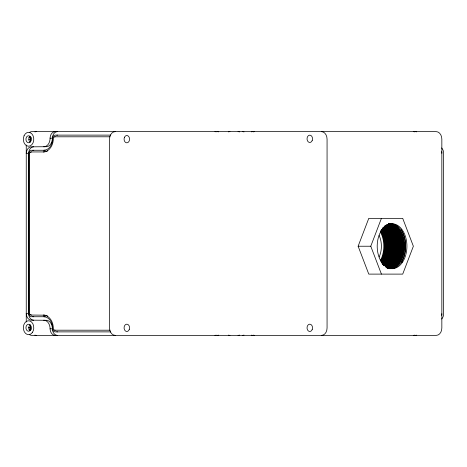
<?xml version="1.0" encoding="UTF-8"?>
<svg xmlns="http://www.w3.org/2000/svg" width="467" height="467" viewBox="0 0 467 467"><rect width="100%" height="100%" fill="white"/><g stroke="black" fill="none" stroke-linecap="round" stroke-linejoin="round"><path stroke-width="0.7" d="M33.682 320.21L33.087 320.158A6.964 5.225 -90 0 1 28.592 314.163L28.592 152.837A6.964 5.225 90 0 1 33.087 146.842L33.682 146.79M30.711 140.736L30.904 137.304L28.995 137.304M441.84 313.707L441.8 314.489A6.853 5.143 -90 0 1 441.671 315.371M385.771 230.342A22.469 14.856 90 0 1 388.135 257.463L385.812 262.11L383.6 264.661C392.373 254.748 392.414 237.674 383.576 227.791M383.751 265.233C393.156 255.175 393.179 237.359 383.804 227.271M392.21 265.682C401.935 255.712 401.935 236.734 392.21 226.764C403.068 237.621 402.268 260.236 388.626 267.924M389.262 267.924C403.879 259.605 403.879 232.84 389.262 224.516C404.27 232.659 404.329 261.829 387.867 268.181M30.886 141.075A6.952 5.219 90 0 1 30.711 139.277L30.886 137.473L28.977 137.473M358.131 246.232L368.778 218.346L402.712 218.346L413.359 246.232L402.712 274.111L368.778 274.111L358.131 246.232L370.775 246.232L381.416 274.111M370.775 246.232L381.416 218.346M386.869 257.463L384.545 262.11L382.788 264.153L384.545 262.11L386.909 257.457L388.801 257.457M383.039 227.657A22.469 14.856 -90 0 1 385.176 230.336A22.469 14.856 90 0 1 387.54 257.457L385.176 262.11L382.981 264.661M387.54 257.457L385.176 262.11L382.969 264.661M382.374 263.137L383.244 262.115L383.915 262.115A22.469 14.856 -90 0 0 382.671 228.667M382.403 263.137L383.284 262.115A22.469 14.856 -90 0 0 383.284 230.342A22.469 14.856 90 0 0 382.467 229.204M383.518 265.233L384.901 263.896M389.747 268.437L392.309 267.924A22.469 14.856 -90 0 0 403.325 246.22A22.469 14.856 -90 0 0 392.309 224.516L389.104 223.88M55.077 131.641L54.499 131.694A6.795 5.096 90 0 0 50.109 137.543L50.01 139.522A8.353 6.264 90 0 1 44.622 146.708L43.717 146.79M57.377 131.641L56.799 131.694A6.795 5.096 90 0 0 52.409 137.543L52.31 139.522A8.353 6.264 -90 0 1 46.916 146.708L30.787 146.842A6.964 5.225 90 0 0 26.292 152.837L26.251 153.631L28.551 153.631M55.205 136.79L55.001 136.808A1.64 1.226 -90 0 0 54.551 137.012M252.7 131.641L252.127 131.694A6.69 5.02 90 0 0 251.485 131.863M254.509 131.641L253.937 131.694A6.69 5.02 -90 0 0 253.295 131.863M31.511 151.938L31.289 151.956A1.804 1.354 -90 0 0 31.12 152.003M43.25 151.938L45.124 151.822M214.948 335.359L215.526 335.306A6.795 5.096 -90 0 0 216.18 335.131M217.248 335.359L217.826 335.306A6.795 5.096 -90 0 0 218.48 335.131M413.458 335.359L414.025 335.306A6.69 5.02 -90 0 0 414.673 335.137M415.268 335.359L415.84 335.306A6.69 5.02 -90 0 0 416.482 335.137M110.697 135.121L55.164 135.121A3.31 2.481 90 0 0 52.678 138.43A11.838 8.879 90 0 1 43.799 150.269M110.002 136.79L54.411 136.808A1.64 1.226 90 0 0 53.355 138.214L53.256 140.193A13.508 10.134 90 0 1 44.528 151.822M50.08 138.203L52.38 138.203M28.796 139.277L30.711 139.277M45.375 150.269L31.47 150.269A3.479 2.609 -90 0 0 28.861 153.742L28.861 313.258A3.479 2.609 90 0 0 31.47 316.731L45.375 316.731M43.84 151.938L30.699 151.956A1.804 1.354 -90 0 0 29.532 153.509L29.532 313.491A1.804 1.354 -90 0 0 30.699 315.044L45.124 315.178M388.626 224.516L392.21 226.764M381.346 230.342L382.613 230.342L381.743 229.32M386.442 230.336L384.51 230.342L382.771 228.299L384.545 230.336M388.17 234.989L388.801 234.989M389.653 240.406L390.289 240.406M390.161 246.22L390.791 246.22M389.653 252.04L390.289 252.04M381.346 262.115L382.613 262.115M384.51 262.115L386.442 262.11M28.551 313.369L26.251 313.369L26.292 314.163A6.964 5.225 -90 0 0 30.787 320.158L46.916 320.292A8.353 6.264 -90 0 1 52.31 327.478L52.409 329.457A6.795 5.096 -90 0 0 56.799 335.306L57.377 335.359M28.796 327.729L30.711 327.729A6.952 5.219 90 0 1 30.886 325.925M28.796 327.887L30.711 327.887L30.898 329.819M50.08 328.797L52.38 328.797M28.972 329.527L30.886 329.527L30.711 326.27M110.002 330.21L54.411 330.192A1.64 1.226 -90 0 1 53.355 328.786L53.256 326.807A13.508 10.134 90 0 0 44.528 315.178L43.25 315.062M110.697 331.879L55.164 331.879A3.31 2.481 90 0 1 52.678 328.57A11.838 8.879 -90 0 0 43.799 316.731M415.268 131.641L415.84 131.694A6.69 5.02 90 0 1 416.482 131.863M413.458 131.641L414.025 131.694A6.69 5.02 90 0 1 414.673 131.863M217.248 131.641L217.826 131.694A6.795 5.096 90 0 1 218.48 131.869M214.948 131.641L215.526 131.694A6.795 5.096 90 0 1 216.18 131.869M31.511 315.062L31.289 315.044A1.804 1.354 -90 0 1 31.12 314.997M254.509 335.359L253.937 335.306A6.69 5.02 -90 0 1 253.295 335.137M252.7 335.359L252.127 335.306A6.69 5.02 -90 0 1 251.485 335.137M43.717 320.21L44.622 320.292A8.353 6.264 -90 0 1 50.01 327.478L50.109 329.457A6.795 5.096 -90 0 0 54.499 335.306L55.077 335.359M55.205 330.21L55.001 330.192A1.64 1.226 -90 0 1 54.551 329.988M382.963 227.785L385.141 230.342M382.572 228.807L383.874 230.342L383.244 230.342L382.374 229.32M441.84 153.293L441.8 152.511A6.853 5.143 90 0 0 441.671 151.629M26.251 145.021L26.251 321.985M321.547 335.359A7.355 5.516 90 0 0 327.063 328.003L327.063 139.16A7.519 5.639 90 0 0 321.424 131.641M115.186 335.359A7.519 5.639 -90 0 1 109.541 327.84L109.541 139.16A7.519 5.639 -90 0 1 115.186 131.641M229.957 335.359A7.519 5.639 -90 0 1 228.497 335.102M387.995 224.516A22.469 14.856 -90 0 1 399.011 246.22A22.469 14.856 -90 0 1 387.995 267.924M381.837 229.204A22.469 14.856 90 0 1 381.837 263.26M382.858 228.147A22.469 14.856 -90 0 1 382.858 264.31M384.82 225.462A22.469 14.856 -90 0 1 393.99 245.73A22.469 14.856 -90 0 1 385.415 266.587M383.997 226.764A22.469 14.856 -90 0 1 390.92 252.04L389.437 257.457A22.469 14.856 -90 0 1 383.997 265.682M384.627 226.764A22.469 14.856 90 0 1 384.627 265.682M441.642 147.969A6.853 5.143 90 0 1 443.609 152.511L443.609 314.489A6.853 5.143 -90 0 1 441.642 319.031M228.497 131.898A7.519 5.639 -90 0 1 229.957 131.641M393.739 232.548A22.469 14.856 -90 0 1 394.819 234.994M396.781 244.766A22.469 14.856 -90 0 0 396.687 243.295A22.469 14.856 -90 0 1 396.763 245.502M396.781 247.691A22.469 14.856 -90 0 1 396.687 249.162A22.469 14.856 -90 0 0 396.763 246.961M395.059 256.827A22.469 14.856 -90 0 0 395.858 254.141A22.469 14.856 -90 0 1 395.018 256.827M394.819 257.463A22.469 14.856 -90 0 1 392.794 261.596A22.469 14.856 -90 0 0 394.784 257.463M392.064 262.699A22.469 14.856 -90 0 1 387.032 267.346A22.469 14.856 -90 0 0 392.023 262.699M386.378 225.468A22.469 14.856 -90 0 1 393.558 234.994M395.263 241.842A22.469 14.856 -90 0 1 395.421 243.295M395.421 249.162A22.469 14.856 -90 0 1 395.263 250.621M394.417 254.83A22.469 14.856 -90 0 1 393.792 256.827M393.558 257.463A22.469 14.856 -90 0 1 391.86 261.047M391.194 262.115A22.469 14.856 -90 0 1 386.378 266.99M385.415 225.462A22.469 14.856 -90 0 1 394.586 246.22A22.469 14.856 -90 0 1 385.415 266.984M385.894 226.764A22.469 14.856 -90 0 1 385.894 265.682M385.257 226.764A22.469 14.856 -90 0 1 385.257 265.682M386.699 225.106A22.469 14.856 90 0 1 396.483 246.22A22.469 14.856 90 0 1 386.699 267.34M389.501 225.865A22.469 14.856 90 0 1 390.646 226.769M391.585 227.662A22.469 14.856 90 0 1 392.484 228.667M393.722 262.115A22.469 14.856 90 0 1 392.91 263.26M390.646 265.688A22.469 14.856 90 0 1 388.299 267.346M388.328 224.528A22.469 14.856 90 0 1 391.346 226.302M393.745 228.667A22.469 14.856 90 0 1 396.839 233.751M397.347 234.994A22.469 14.856 90 0 1 398.211 237.633A22.469 14.856 -90 0 0 392.805 227.662M399.139 242.566A22.469 14.856 90 0 0 398.952 241.124A22.469 14.856 -90 0 1 399.174 243.295M399.139 249.892A22.469 14.856 90 0 1 398.952 251.339A22.469 14.856 -90 0 0 399.174 249.162M398.701 252.746A22.469 14.856 90 0 1 397.586 256.827M397.102 258.088A22.469 14.856 90 0 1 395.648 261.047A22.469 14.856 -90 0 0 397.312 257.463M393.745 263.797A22.469 14.856 90 0 0 394.989 262.115A22.469 14.856 -90 0 1 388.287 267.935M392.846 264.801A22.469 14.856 90 0 1 388.328 267.935M388.287 224.528A22.469 14.856 -90 0 1 391.871 226.769M398.66 252.746A22.469 14.856 -90 0 1 397.545 256.827M389.536 268.7A22.469 14.856 -90 0 0 404.393 246.716A22.469 14.856 -90 0 0 390.178 223.781A22.469 14.856 -90 0 0 388.859 223.95M388.918 223.781A22.469 14.856 90 0 1 395.14 226.302M395.701 226.769A22.469 14.856 90 0 1 400.628 233.751M401.141 257.463A22.469 14.856 90 0 1 399.443 261.047M398.783 262.115A22.469 14.856 90 0 1 389.566 268.613M389.589 267.935A22.469 14.856 -90 0 1 387.686 268.507M388.947 223.95A22.469 14.856 -90 0 1 390.856 224.528M390.856 267.935A22.469 14.856 -90 0 1 388.947 268.507M390.803 223.757A22.469 14.856 -90 0 1 405.572 248.678A22.469 14.856 -90 0 1 387.581 268.163M390.033 223.781A22.469 14.856 -90 0 1 404.247 246.232A22.469 14.856 -90 0 1 390.033 268.677M388.795 223.95A22.469 14.856 90 0 1 390.704 224.528M390.704 267.935A22.469 14.856 90 0 1 388.795 268.507M388.807 224.102A22.469 14.856 -90 0 1 390.073 224.528M390.073 267.935A22.469 14.856 -90 0 1 388.165 268.507M388.474 223.775A22.469 14.856 -90 0 1 402.677 245.239A22.469 14.856 -90 0 1 389.77 268.502M380.43 231.971A22.469 14.856 -90 0 1 380.43 260.487M380.786 231.41A22.469 14.856 -90 0 1 380.786 261.047M387.657 224.528A22.469 14.856 -90 0 1 398.666 246.232A22.469 14.856 -90 0 1 387.657 267.935M393.704 232.548A22.469 14.856 -90 0 1 394.784 234.994M386.046 225.462A22.469 14.856 -90 0 1 395.216 246.22A22.469 14.856 -90 0 1 386.046 266.984M386.069 225.106A22.469 14.856 -90 0 1 395.847 245.73A22.469 14.856 -90 0 1 386.676 266.984M386.361 225.112A22.469 14.856 -90 0 1 396.139 246.232A22.469 14.856 -90 0 1 386.361 267.346M389.396 223.781A22.469 14.856 -90 0 1 403.611 246.232A22.469 14.856 -90 0 1 389.396 268.677M29.789 132.225A7.635 5.727 90 0 1 31.978 131.641L436.201 131.641A7.519 5.639 90 0 1 441.84 139.16L441.84 328.003A7.355 5.516 90 0 1 436.324 335.359L31.855 335.359A7.472 5.604 90 0 1 29.713 334.786M57.464 331.879A3.31 2.481 -90 0 1 56.822 331.768M33.77 316.731A3.479 2.609 90 0 1 32.772 316.468M56.822 135.232A3.31 2.481 90 0 1 57.464 135.121M32.772 150.532A3.479 2.609 -90 0 1 33.77 150.269M47.681 150.911A13.508 10.134 90 0 1 46.426 151.477M30.513 152.47A1.804 1.354 -90 0 1 30.647 152.312M30.647 314.688A1.804 1.354 -90 0 1 30.513 314.53M46.426 315.523A13.508 10.134 90 0 1 47.681 316.089M238.047 131.641A7.635 5.727 90 0 1 239.53 131.904M242.501 131.641A7.635 5.727 90 0 1 243.984 131.904M36.309 335.359A7.472 5.604 90 0 1 34.862 335.102M239.53 335.096A7.635 5.727 90 0 1 238.047 335.359M243.984 335.096A7.635 5.727 -90 0 1 242.501 335.359M34.955 131.904A7.635 5.727 90 0 1 36.438 131.641M30.157 330.764A3.502 2.627 -90 0 1 30.157 324.693M30.157 142.307A3.502 2.627 90 0 1 30.157 136.236M379.157 235.502A18.709 12.375 -90 0 1 379.157 256.961M387.353 224.79A22.469 14.856 -90 0 1 397.744 246.71A22.469 14.856 -90 0 1 386.734 267.924M387.365 224.516A22.469 14.856 -90 0 1 398.374 246.22A22.469 14.856 -90 0 1 387.365 267.924M386.717 224.79A22.469 14.856 -90 0 1 397.113 246.22A22.469 14.856 -90 0 1 386.717 267.655M380.751 230.342A22.469 14.856 -90 0 1 381.09 261.596M382.018 230.342A22.469 14.856 -90 0 1 382.018 262.115M381.387 230.342A22.469 14.856 -90 0 1 381.387 262.115M388.521 224.096A22.469 14.856 -90 0 1 400.791 246.716A22.469 14.856 -90 0 1 387.873 268.502M388.509 223.944A22.469 14.856 -90 0 1 401.427 246.22A22.469 14.856 -90 0 1 388.509 268.502M388.491 223.839A22.469 14.856 -90 0 1 402.052 245.73A22.469 14.856 -90 0 1 389.139 268.502M389.741 223.775A22.469 14.856 90 0 1 403.955 246.22A22.469 14.856 90 0 1 389.741 268.671M401.2 229.706A24.167 15.983 90 0 1 401.2 262.758M383.874 262.115L382.572 263.651L383.915 262.115M312.166 140.649A3.666 2.749 -90 0 0 309.784 135.15A3.666 2.749 -90 0 0 307.403 140.649A3.666 2.749 -90 0 0 312.166 140.649M312.166 329.667A3.666 2.749 -90 0 0 309.784 324.168A3.666 2.749 -90 0 0 307.403 329.667A3.666 2.749 -90 0 0 312.166 329.667M124.438 137.333A3.666 2.749 90 0 0 126.82 142.832A3.666 2.749 90 0 0 129.201 137.333A3.666 2.749 90 0 0 124.438 137.333M129.201 329.667A3.666 2.749 -90 0 0 126.82 324.168A3.666 2.749 -90 0 0 124.438 329.667A3.666 2.749 -90 0 0 129.201 329.667M392.461 230.342A22.469 14.856 -90 0 0 387.032 225.112A22.469 14.856 -90 0 1 392.42 230.342M396.308 240.412A22.469 14.856 -90 0 0 395.28 236.284A22.469 14.856 -90 0 1 396.267 240.412M32.258 332.644A6.952 5.219 -90 0 0 29.917 321.01A6.952 5.219 -90 0 0 23.525 329.527A6.952 5.219 -90 0 0 32.258 332.644M30.425 330.204A3.502 2.627 -90 0 0 29.246 324.343A3.502 2.627 -90 0 0 26.029 328.634A3.502 2.627 -90 0 0 30.425 330.204M24.05 135.798A6.952 5.219 90 0 0 28.569 146.229A6.952 5.219 90 0 0 33.087 135.798A6.952 5.219 90 0 0 24.05 135.798M30.425 141.752A3.502 2.627 -90 0 0 29.246 135.885A3.502 2.627 -90 0 0 26.029 140.182A3.502 2.627 -90 0 0 30.425 141.752M402.572 262.115A22.469 14.856 -90 0 0 395.911 224.528A22.469 14.856 -90 0 0 377.71 252.046A22.469 14.856 -90 0 0 402.572 262.115"/></g></svg>
